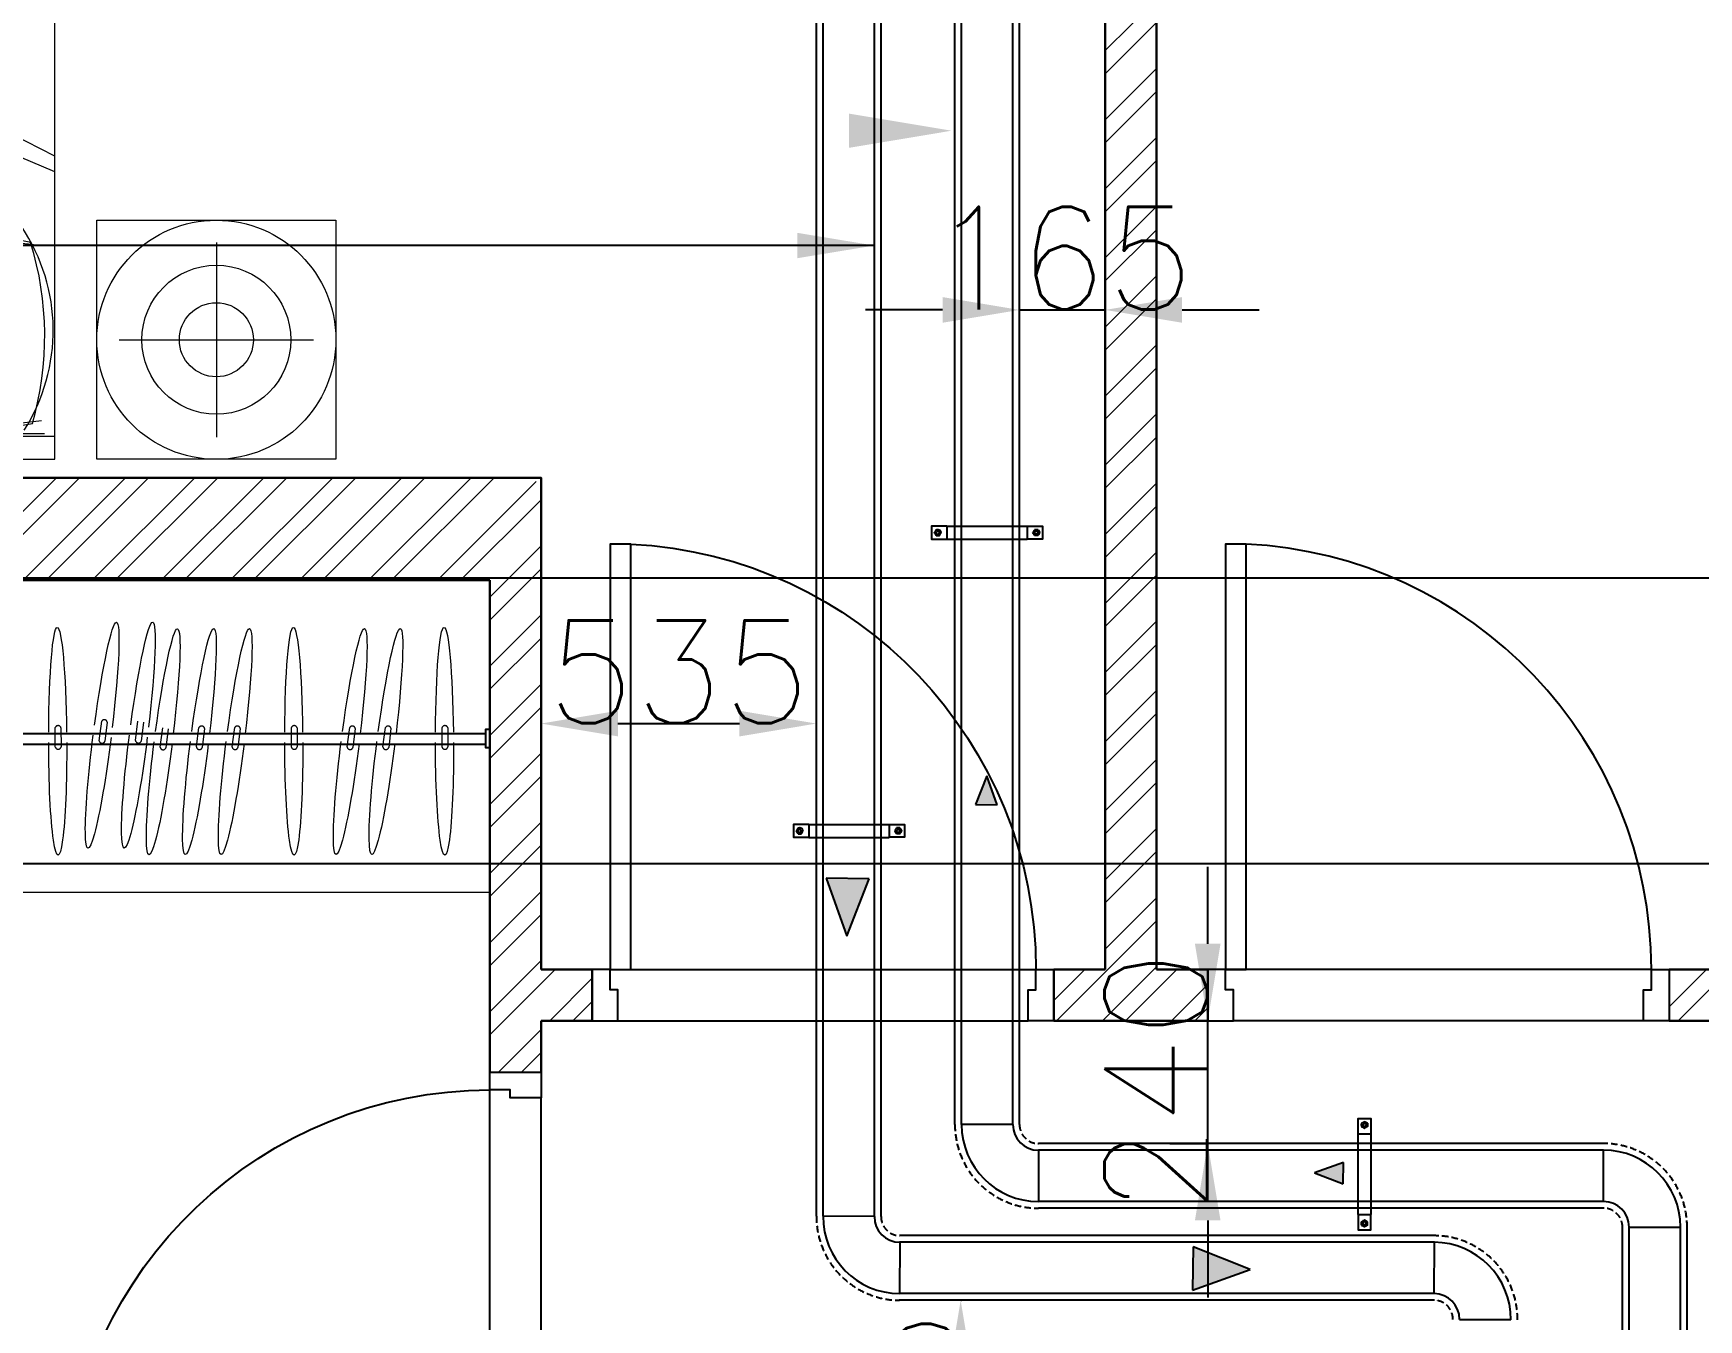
# Model space of a CAD drawing. Header units: millimetres. Extents: x -9226 to 166212, y -13 to 97274.
# Drawn here: x 32860 to 36107, y 52547 to 55055 of the extents above; entities that cross this region are included whole.
import ezdxf

# ---------------------------------------------------------------- set-up
doc = ezdxf.new("R2010")
doc.units = ezdxf.units.MM
for name, pattern in [('01-AT-PLA Floor Plans$0$DASHED', [19.05, 12.7, -6.35]), ('23491-XR-AR-2ND FLOOR PLAN$0$23491-XR-AR-2ND FLOOR PLAN$0$Hidden_3', [7.14375, 4.7625, -2.38125]), ('HIDDEN', [9.525, 6.35, -3.175])]:
    doc.linetypes.add(name, pattern=pattern)
doc.layers.get('0').update_dxf_attribs({"color": 8})
doc.layers.get('Defpoints').update_dxf_attribs({"color": 8})
for name, color, linetype in [('-EAD', 30, 'Continuous'), ('1.INS', 8, 'Continuous'), ('1.support 2', 7, 'Continuous'), ('23491-XR-AR-2ND FLOOR PLAN$0$23491-XR-AR-2ND FLOOR PLAN$0$I-JOINERY HIDDEN', 8, '23491-XR-AR-2ND FLOOR PLAN$0$23491-XR-AR-2ND FLOOR PLAN$0$Hidden_3'), ('EAD', 30, 'Continuous'), ('ETA-AC-SUPPORT', 25, 'Continuous'), ('FAD', 3, 'Continuous'), ('INCHULATION', 253, 'Continuous'), ('VCD SHE', 7, 'Continuous')]:
    doc.layers.add(name, color=color, linetype=linetype)
for name, color, linetype, lineweight in [('1.XREF', 8, 'Continuous', 9), ('23491-XR-AR-2ND FLOOR PLAN$0$23491-XR-AR-2ND FLOOR PLAN$0$23491-XR-AR-TYP-FLOOR$0$A-FURN-FREE-PLAN', 8, 'Continuous', 5), ('23491-XR-AR-2ND FLOOR PLAN$0$23491-XR-AR-2ND FLOOR PLAN$0$23491-XR-AR-TYP-FLOOR$0$A-WALL-PATT', 8, 'Continuous', 5), ('23491-XR-AR-2ND FLOOR PLAN$0$23491-XR-AR-2ND FLOOR PLAN$0$23491-XR-AR-TYP-FLOOR$0$Zone-6_30May22$0$TYP$0$2B+G+19+R Typical Floor$0$A-DOOR', 8, 'Continuous', 25), ('23491-XR-AR-2ND FLOOR PLAN$0$23491-XR-AR-2ND FLOOR PLAN$0$A-FURN-FREE-PLAN', 8, 'Continuous', 5), ('23491-XR-AR-2ND FLOOR PLAN$0$23491-XR-AR-2ND FLOOR PLAN$0$A-WALL', 8, 'Continuous', 30), ('A-ANNO-DIMS', 8, 'Continuous', 9)]:
    doc.layers.add(name, color=color, linetype=linetype, lineweight=lineweight)
doc.styles.add('ROMANS', font='isocp.shx', dxfattribs={"width": 0.8})
doc.styles.get("Standard").update_dxf_attribs({"font": 'romans.shx', "height": 200})
doc.dimstyles.new('ISO-25', dxfattribs={"dimtxt": 200, "dimasz": 150, "dimexe": 1.25, "dimexo": 0.625, "dimgap": 1, "dimtad": 1, "dimtoh": 1, "dimdec": 0, "dimrnd": 5, "dimtxsty": 'Standard', "dimcen": 2.5, "dimclrd": 256, "dimclre": 256, "dimclrt": 7, "dimadec": 0, "dimazin": 0, "dimtfac": 1, "dimtdec": 0, "dimtix": 1, "dimtmove": 2, "dimatfit": 3, "dimfxl": 1, "dimarcsym": 1})
doc.dimstyles.new('JSE', dxfattribs={"dimtxt": 50, "dimasz": 150, "dimexe": 0.18, "dimexo": 0.0625, "dimgap": 50, "dimtad": 0, "dimdec": 0, "dimrnd": 5, "dimzin": 0, "dimdsep": 46, "dimtxsty": 'ROMANS', "dimcen": 0.09, "dimclrd": 7, "dimclre": 7, "dimclrt": 7, "dimadec": 0, "dimazin": 0, "dimtfac": 1, "dimtdec": 0, "dimtofl": 0, "dimtmove": 0, "dimatfit": 3, "dimfxl": 1, "dimtolj": 1, "dimtzin": 0, "dimarcsym": 1})

# ---------------------------------------------------------------- blocks, each defined once
blk = doc.blocks.new('23491-XR-AR-2ND FLOOR PLAN$0$23491-XR-AR-2ND FLOOR PLAN$0$23491-XR-AR-TYP-FLOOR$0$ery')
at = {"color": 8}
for p, q in [((50.1732, -60.523), (50.1732, -62.5035)), ((52.002, -60.523), (52.002, -62.5035)), ((49.8357, -60.9765), (49.8357, -60.5696)), ((50.195, -60.5765), (52.002, -60.5765)), ((52.3396, -60.9765), (52.3396, -60.5696)), ((50.0392, -60.773), (49.6322, -60.773)), ((52.1361, -60.773), (52.543, -60.773)), ((50.1732, -61.1243), (52.002, -61.8966)), ((50.1732, -61.1566), (52.002, -62.0945)), ((50.3194, -61.1861), (50.6071, -61.1861)), ((50.8707, -61.1861), (50.9706, -61.1861)), ((51.7601, -61.1861), (52.002, -61.1861)), ((50.4397, -61.2369), (51.0896, -61.2369)), ((51.3214, -61.2369), (51.5131, -61.2369)), ((51.7079, -61.2369), (52.002, -61.2369)), ((50.2232, -62.5535), (51.952, -62.5535))]:
    blk.add_line(p, q, dxfattribs=at)
for points in [[(49.5857, -61.023), (49.5857, -60.523), (50.0857, -60.523), (50.0857, -61.023)], [(50.1732, -60.5707), (52.002, -60.5707), (52.002, -60.523), (50.1732, -60.523)], [(52.5896, -61.023), (52.5896, -60.523), (52.0896, -60.523), (52.0896, -61.023)], [(51.579, -63.0159), (51.579, -62.6159), (50.579, -62.6159), (50.579, -63.0159)]]:
    blk.add_lwpolyline(points, close=True, dxfattribs=at)
for centre, radius in [((49.8357, -60.773), 0.25), ((52.3396, -60.773), 0.25), ((49.8357, -60.773), 0.1558), ((52.3396, -60.773), 0.1558), ((49.8357, -60.773), 0.0774), ((52.3396, -60.773), 0.0774)]:
    blk.add_circle(centre, radius, dxfattribs=at)
for centre, radius, start, end in [((50.467, -61.9939), 1.4173, 78.5793, 100.0172), ((49.8644, -60.6148), 0.9455, 349.1351, 2.0447), ((51.6956, -61.533), 0.9609, 74.3851, 104.3191), ((50.5656, -60.7926), 0.3887, 147.51, 213.8336), ((50.8566, -60.7814), 0.6619, 163.9263, 197.1409), ((50.4413, -62.324), 1.7363, 79.0487, 97.9408), ((53.6557, -60.5857), 2.9129, 180.1063, 184.3854), ((49.2556, -60.8025), 1.5051, 359.9394, 7.5533), ((51.8197, -60.7885), 1.0355, 169.5301, 180.3869), ((51.0308, -64.5677), 3.9654, 84.3658, 93.3969), ((51.0726, -62.6805), 2.0978, 80.934, 97.4266), ((52.1368, -60.6251), 0.7375, 177.8261, 191.8211), ((50.4231, -60.794), 0.9974, 0.9919, 10.6945), ((52.1698, -60.7881), 0.7358, 165.3434, 179.2809), ((51.6753, -62.4532), 1.8585, 81.0226, 97.1964), ((50.718, -60.6316), 0.7459, 348.3689, 3.123), ((50.0422, -60.8025), 1.9129, 354.0935, 6.4707), ((51.1003, -60.785), 0.8722, 347.3175, 11.7435), ((50.9519, -60.9358), 0.5128, 159.3026, 206.5026), ((51.0581, -60.9422), 0.2189, 96.8992, 136.0421), ((50.8689, -61.0038), 0.323, 15.4018, 59.7122), ((50.5079, -60.9703), 0.21, 24.7523, 103.9192), ((50.8438, -60.9949), 0.2082, 54.1671, 153.8421), ((50.3253, -60.8812), 0.6248, 328.6542, 9.1977), ((51.4597, -60.8591), 0.0899, 114.1567, 175.8974), ((51.3912, -61.0124), 0.2374, 28.1996, 86.5061), ((51.5165, -61.1414), 0.6595, 151.0456, 184.1497), ((50.8825, -61.0743), 0.2484, 78.0413, 160.8342), ((51.3671, -61.1783), 0.3178, 83.5607, 144.2853), ((51.342, -61.2124), 0.3612, 78.4081, 122.0077), ((50.9003, -60.9391), 0.5157, 319.1339, 10.5299), ((51.6983, -61.2012), 0.345, 61.6404, 121.3345), ((50.5144, -60.8347), 0.8889, 331.605, 358.1749), ((51.7274, -61.1472), 0.2783, 61.8876, 141.8707), ((51.4584, -60.9282), 0.3969, 302.3262, 7), ((51.1919, -60.8013), 0.6649, 317.3201, 351.4624), ((52.2757, -61.3012), 0.5939, 139.9508, 146.951), ((49.2432, -70.9709), 10.046, 83.14243, 84.54762), ((50.4817, -59.7519), 1.2515, 258.1169, 268.2497), ((51.8161, -60.6296), 0.3723, 275.0174, 291.2748), ((51.97, -61.4633), 0.4925, 90.7851, 103.9629), ((52.2757, -61.3012), 0.5939, 156.2982, 173.8539), ((50.7767, -60.4995), 0.7072, 243.96, 279.3474), ((51.2758, -60.6357), 0.6293, 233.2201, 274.4972), ((51.6586, -60.6167), 0.637, 240.9467, 275.467), ((51.952, -62.5035), 0.05, 270, 0)]:
    blk.add_arc(centre, radius, start, end, dxfattribs=at)
at = {"color": 8, "linetype": 'ByBlock'}
blk.add_arc((50.2232, -62.5035), 0.05, 180, 270, dxfattribs=at)
blk = doc.blocks.new('*U517')
at = {"layer": '23491-XR-AR-2ND FLOOR PLAN$0$23491-XR-AR-2ND FLOOR PLAN$0$23491-XR-AR-TYP-FLOOR$0$Zone-6_30May22$0$TYP$0$2B+G+19+R Typical Floor$0$A-DOOR', "color": 8}
for p, q in [((0.865, 0), (0.035, 0)), ((0.85, -0.1), (0.05, -0.1))]:
    blk.add_line(p, q, dxfattribs=at)
blk.add_lwpolyline([(0.825, 0), (0.825, 0.829), (0.865, 0.829), (0.865, 0)], close=True, dxfattribs=at)
for points in [[(0.035, 0), (0, 0), (0, -0.1), (0.05, -0.1), (0.05, -0.04), (0.035, -0.04), (0.035, 0)], [(0.865, 0), (0.9, 0), (0.9, -0.1), (0.85, -0.1), (0.85, -0.04), (0.865, -0.04), (0.865, 0)]]:
    blk.add_lwpolyline(points, dxfattribs=at)
blk.add_arc((0.865, 0), 0.83, 92.7623, 180, dxfattribs=at)
blk = doc.blocks.new('*U520')
at = {"layer": '23491-XR-AR-2ND FLOOR PLAN$0$23491-XR-AR-2ND FLOOR PLAN$0$I-JOINERY HIDDEN', "color": 8, "linetype": 'ByBlock', "ltscale": 5, "extrusion": (-5.56122e-21, -2.50539e-08, 1), "elevation": 0}
blk.add_lwpolyline([(-79.2, 18.4), (-71.6, 18.4), (-71.6, -18.4), (-79.2, -18.4)], close=True, dxfattribs=at)
for points in [[(1913.3, 11), (-71.6, 11)], [(-71.6, -9), (1913.3, -9)]]:
    blk.add_lwpolyline(points, dxfattribs=at)
at = {"layer": '23491-XR-AR-2ND FLOOR PLAN$0$23491-XR-AR-2ND FLOOR PLAN$0$I-JOINERY HIDDEN', "color": 8, "linetype": 'ByBlock', "ltscale": 5, "extrusion": (-5.56122e-21, -2.50539e-08, 1)}
blk.add_lwpolyline([(1913.3, 18.4), (1920.8, 18.4), (1920.8, -18.4), (1913.3, -18.4)], close=True, dxfattribs=at)
blk = doc.blocks.new('*U519')
at = {"layer": '23491-XR-AR-2ND FLOOR PLAN$0$23491-XR-AR-2ND FLOOR PLAN$0$23491-XR-AR-TYP-FLOOR$0$Zone-6_30May22$0$TYP$0$2B+G+19+R Typical Floor$0$A-DOOR', "color": 8}
for p, q in [((0.865, 0), (0.035, 0)), ((0.85, -0.1), (0.05, -0.1))]:
    blk.add_line(p, q, dxfattribs=at)
blk.add_lwpolyline([(0.075, 0), (0.075, 0.829), (0.035, 0.829), (0.035, 0)], close=True, dxfattribs=at)
for points in [[(0.035, 0), (0, 0), (0, -0.1), (0.05, -0.1), (0.05, -0.04), (0.035, -0.04), (0.035, 0)], [(0.865, 0), (0.9, 0), (0.9, -0.1), (0.85, -0.1), (0.85, -0.04), (0.865, -0.04), (0.865, 0)]]:
    blk.add_lwpolyline(points, dxfattribs=at)
blk.add_arc((0.035, 0), 0.83, 360, 87.2377, dxfattribs=at)
blk = doc.blocks.new('23491-XR-AR-2ND FLOOR PLAN')
at = {"layer": '23491-XR-AR-2ND FLOOR PLAN$0$23491-XR-AR-2ND FLOOR PLAN$0$23491-XR-AR-TYP-FLOOR$0$A-WALL-PATT'}
h = blk.add_hatch(dxfattribs=at)
h.set_pattern_fill('ANSI32', color=8, scale=10)
h.paths.add_polyline_path([(34850, 53130), (34850, 53230), (34950, 53230), (34950, 55880), (35050, 55880), (35050, 53230), (35150, 53230), (35150, 53130)])
h = blk.add_hatch(dxfattribs=at)
h.set_pattern_fill('ANSI32', color=8, scale=10)
h.paths.add_polyline_path([(30499.3, 53988.5), (30499.3, 54188.5), (33750, 54188.5), (33850, 54180), (33850, 53230), (33950, 53230), (33950, 53130), (33850, 53130), (33850, 53030), (33750, 53030), (33750, 53988.5)])
h = blk.add_hatch(dxfattribs=at)
h.set_pattern_fill('ANSI32', color=8, scale=10)
h.paths.add_polyline_path([(37150, 53230), (36050, 53230), (36050, 53130), (37150, 53130)])
at = {"layer": '23491-XR-AR-2ND FLOOR PLAN$0$23491-XR-AR-2ND FLOOR PLAN$0$23491-XR-AR-TYP-FLOOR$0$A-FURN-FREE-PLAN', "color": 8}
blk.add_line((33750, 53380), (31750, 53380), dxfattribs=at)
at = {"layer": '23491-XR-AR-2ND FLOOR PLAN$0$23491-XR-AR-2ND FLOOR PLAN$0$A-FURN-FREE-PLAN', "color": 8}
for p, q in [((32988.5, 53675.8, 0), (32993.4, 53713.6, 0)), ((33004.2, 53711.8, 0), (32999.7, 53674.8, 0)), ((33059.2, 53676.2, 0), (33064.1, 53714, 0)), ((33075, 53712.2, 0), (33070.5, 53675.2, 0)), ((32902.9, 53663.4, 0), (32902.9, 53701.5, 0)), ((32913.9, 53701.1, 0), (32914.2, 53663.8, 0)), ((33107.5, 53663.2, 0), (33112.4, 53701, 0)), ((33123.2, 53699.1, 0), (33118.7, 53662.2, 0)), ((33178.2, 53663.6, 0), (33183.1, 53701.4, 0)), ((33194, 53699.5, 0), (33189.4, 53662.6, 0)), ((33247.9, 53663.6, 0), (33252.8, 53701.4, 0)), ((33263.7, 53699.5, 0), (33259.1, 53662.5, 0)), ((33363.3, 53663.4, 0), (33363.3, 53701.5, 0)), ((33374.3, 53701.1, 0), (33374.5, 53663.8, 0)), ((33472.1, 53663.6, 0), (33477, 53701.4, 0)), ((33487.8, 53699.5, 0), (33483.3, 53662.6, 0)), ((33541.8, 53663.6, 0), (33546.7, 53701.4, 0)), ((33557.5, 53699.5, 0), (33553, 53662.5, 0)), ((33657.2, 53663.4, 0), (33657.2, 53701.5, 0)), ((33668.1, 53701.1, 0), (33668.4, 53663.8, 0))]:
    blk.add_line(p, q, dxfattribs=at)
at = {"layer": '23491-XR-AR-2ND FLOOR PLAN$0$23491-XR-AR-2ND FLOOR PLAN$0$A-FURN-FREE-PLAN', "color": 8, "linetype": '23491-XR-AR-2ND FLOOR PLAN$0$23491-XR-AR-2ND FLOOR PLAN$0$Hidden_3', "ltscale": 10}
for centre, radius, start, end in [((32998.5, 53710.9, 0), 5.8, 8.9275, 151.7974), ((32908.4, 53699.4, 0), 5.8, 16.3119, 159.1817), ((33188.2, 53698.6, 0), 5.8, 8.9275, 151.7974), ((33257.9, 53698.6, 0), 5.8, 8.9275, 151.7974), ((33368.7, 53699.4, 0), 5.8, 16.3119, 159.1817), ((33482.1, 53698.6, 0), 5.8, 8.9275, 151.7974), ((33551.8, 53698.6, 0), 5.8, 8.9275, 151.7974), ((33662.6, 53699.4, 0), 5.8, 16.3119, 159.1817), ((32908.5, 53664.9), 5.78, 194.7662, 349.4188), ((32994.2, 53676.6), 5.78, 187.3818, 342.0344), ((33065, 53677), 5.78, 187.3818, 342.0344), ((33113.2, 53663.9), 5.78, 187.3818, 342.0344), ((33183.9, 53664.3), 5.78, 187.3818, 342.0344), ((33253.6, 53664.3), 5.78, 187.3818, 342.0344), ((33368.9, 53664.9), 5.78, 194.7662, 349.4188), ((33477.8, 53664.3), 5.78, 187.3818, 342.0344), ((33547.5, 53664.3), 5.78, 187.3818, 342.0344), ((33662.7, 53664.9), 5.78, 194.7662, 349.4188)]:
    blk.add_arc(centre, radius, start, end, dxfattribs=at)
at = {"layer": '23491-XR-AR-2ND FLOOR PLAN$0$23491-XR-AR-2ND FLOOR PLAN$0$A-FURN-FREE-PLAN', "color": 8, "lineweight": 0, "ltscale": 10, "extrusion": (1.18861e-10, 1.29042e-09, -1)}
for centre, major_axis, ratio, start_param, end_param in [((32993.2, 53676.2), (-29.1, -230.4, 0), 0.075611, 1.691856, 4.591299), ((33063.9, 53676.6), (-29.1, -230.4, 0), 0.075611, 1.691856, 4.591299), ((33112.2, 53663.5), (-29.1, -230.4, 0), 0.075611, 1.691856, 4.591299), ((33182.9, 53663.9), (-29.1, -230.4, 0), 0.075611, 1.691856, 4.591299), ((33252.6, 53663.9), (-29.1, -230.4, 0), 0.075611, 1.691856, 4.591299), ((33476.8, 53663.9), (-29.1, -230.4, 0), 0.075611, 1.691856, 4.591299), ((33546.5, 53663.9), (-29.1, -230.4, 0), 0.075611, 1.691856, 4.591299), ((32993.2, 53676.2), (-26.5, -210.1, 0), 0.082947, 4.674333, 7.892004), ((33063.9, 53676.6), (-26.5, -210.1, 0), 0.082947, 4.674333, 7.892004), ((33112.2, 53663.5), (-26.5, -210.1, 0), 0.082947, 4.674333, 7.892004), ((33182.9, 53663.9), (-26.5, -210.1, 0), 0.082947, 4.674333, 7.892004), ((33252.6, 53663.9), (-26.5, -210.1, 0), 0.082947, 4.674333, 7.892004), ((33476.8, 53663.9), (-26.5, -210.1, 0), 0.082947, 4.674333, 7.892004), ((33546.5, 53663.9), (-26.5, -210.1, 0), 0.082947, 4.674333, 7.892004)]:
    blk.add_ellipse(centre, major_axis=major_axis, ratio=ratio, start_param=start_param, end_param=end_param, dxfattribs=at)
at = {"layer": '23491-XR-AR-2ND FLOOR PLAN$0$23491-XR-AR-2ND FLOOR PLAN$0$A-FURN-FREE-PLAN', "color": 8, "lineweight": 0, "ltscale": 10, "extrusion": (-4.79752e-11, 1.29499e-09, -1)}
for centre, major_axis, ratio, start_param, end_param in [((32907.6, 53664.3), (0.8, -232.3, 0), 0.075611, 1.691856, 4.591299), ((33367.9, 53664.3), (0.8, -232.3, 0), 0.075611, 1.691856, 4.591299), ((33661.8, 53664.3), (0.8, -232.3, 0), 0.075611, 1.691856, 4.591299), ((32907.6, 53664.3), (0.7, -211.8, 0), 0.082947, 4.674333, 7.892004), ((33367.9, 53664.3), (0.7, -211.8, 0), 0.082947, 4.674333, 7.892004), ((33661.8, 53664.3), (0.7, -211.8, 0), 0.082947, 4.674333, 7.892004)]:
    blk.add_ellipse(centre, major_axis=major_axis, ratio=ratio, start_param=start_param, end_param=end_param, dxfattribs=at)
at = {"layer": '23491-XR-AR-2ND FLOOR PLAN$0$23491-XR-AR-2ND FLOOR PLAN$0$A-WALL', "color": 8}
for p, q in [((34950, 53230), (34950, 55880)), ((35050, 53230), (35050, 55880)), ((30499.3, 53988.5), (33750, 53988.5)), ((33750, 53988.5), (33750, 53030)), ((33850, 53230), (33950, 53230)), ((33950, 53230), (33950, 53130)), ((34850, 53230), (34950, 53230)), ((34850, 53230), (34850, 53130)), ((36050, 53230), (37150, 53230)), ((33850, 53130), (33950, 53130)), ((33850, 53030), (33850, 53130)), ((34850, 53130), (35150, 53130)), ((36050, 53130), (36250, 53130))]:
    blk.add_line(p, q, dxfattribs=at)
for points in [[(33850, 53230), (33850, 54188.5), (30499.3, 54188.5)], [(35050, 53230), (35150, 53230), (35150, 53130)]]:
    blk.add_lwpolyline(points, dxfattribs=at)
at = {"layer": '23491-XR-AR-2ND FLOOR PLAN$0$23491-XR-AR-2ND FLOOR PLAN$0$23491-XR-AR-TYP-FLOOR$0$A-FURN-FREE-PLAN', "color": 8, "xscale": 932.1293139154335, "yscale": 932.1293139154335, "zscale": 932.1293139154335, "rotation": 180.0004503217247}
blk.add_blockref('23491-XR-AR-2ND FLOOR PLAN$0$23491-XR-AR-2ND FLOOR PLAN$0$23491-XR-AR-TYP-FLOOR$0$ery', (79670.7, -2190.6, 0), dxfattribs=at)
at = {"layer": '23491-XR-AR-2ND FLOOR PLAN$0$23491-XR-AR-2ND FLOOR PLAN$0$23491-XR-AR-TYP-FLOOR$0$Zone-6_30May22$0$TYP$0$2B+G+19+R Typical Floor$0$A-DOOR', "color": 8, "yscale": 1000.000000000021, "zscale": 1000.000000000021}
for name, p, xscale in [('*U517', (34850, 53230, 0), -1000.000000000021), ('*U519', (35150, 53230, 0), 1000.000000000021)]:
    blk.add_blockref(name, p, dxfattribs=dict(at, xscale=xscale))
at = {"layer": '23491-XR-AR-2ND FLOOR PLAN$0$23491-XR-AR-2ND FLOOR PLAN$0$23491-XR-AR-TYP-FLOOR$0$Zone-6_30May22$0$TYP$0$2B+G+19+R Typical Floor$0$A-DOOR', "color": 8, "xscale": -1000.000000000026, "yscale": 1000.000000000026, "zscale": 1000.000000000021, "rotation": 90}
blk.add_blockref('*U517', (33750, 53030, 0), dxfattribs=at)
at = {"layer": '23491-XR-AR-2ND FLOOR PLAN$0$23491-XR-AR-2ND FLOOR PLAN$0$A-FURN-FREE-PLAN', "color": 8, "ltscale": 10, "rotation": 180}
blk.add_blockref('*U520', (33670.8, 53680), dxfattribs=at)
blk = doc.blocks.new('XREF')
at = {"layer": 'A-ANNO-DIMS', "color": 8}
blk.add_blockref('23491-XR-AR-2ND FLOOR PLAN', (0, 0), dxfattribs=at)
blk = doc.blocks.new('HVAC-VOL-SPD-S01-M-01-0400 R-01$0$HVAC-VOL-SPD-S01-M-01-0400 R-01$0$A$C2F9C6816')
blk.add_hatch(color=256).paths.add_polyline_path([(-198.8, -78.6), (-398.8, -153.6), (-198.8, -228.6)])
for p, q in [((-198.8, -78.6), (-398.8, -153.6)), ((-198.8, -228.6), (-198.8, -78.6)), ((-398.8, -153.6), (-198.8, -228.6))]:
    blk.add_line(p, q)
blk = doc.blocks.new('t')
at = {"layer": 'ETA-AC-SUPPORT', "color": 7, "linetype": 'HIDDEN', "ltscale": 0.3, "extrusion": (2.40653e-07, 5.25136e-08, 1)}
for p, q in [((4429.3, -9484.4, 0), (4379.3, -9484.4, 0)), ((4392.9, -9513, 0), (4404.3, -9506.4, 0)), ((4392.9, -9526.2, 0), (4392.9, -9513, 0)), ((4392.9, -9526.2, 0), (4404.3, -9532.9, 0)), ((4415.8, -9513, 0), (4404.3, -9506.4, 0)), ((4415.8, -9526.2, 0), (4404.3, -9532.9, 0)), ((4415.8, -9526.2, 0), (4415.8, -9513, 0))]:
    blk.add_line(p, q, dxfattribs=at)
at = {"layer": 'ETA-AC-SUPPORT', "color": 7, "linetype": 'Continuous', "ltscale": 0.3, "extrusion": (2.40653e-07, 5.25136e-08, 1), "elevation": 0}
blk.add_lwpolyline([(4429.3, -9484.4), (4429.3, -9543.9), (4379.3, -9543.9), (4379.3, -9484.4)], dxfattribs=at)
at = {"layer": 'ETA-AC-SUPPORT', "color": 7, "linetype": 'HIDDEN', "ltscale": 0.3, "extrusion": (2.40653e-07, 5.25136e-08, 1)}
for radius in [11.5, 6]:
    blk.add_circle((4404.3, -9519.6, 0), radius, dxfattribs=at)
blk = doc.blocks.new('*U554')
at = {"layer": 'ETA-AC-SUPPORT', "color": 7, "linetype": 'Continuous', "ltscale": 0.3, "extrusion": (2.40653e-07, 5.25136e-08, 1)}
for p, q in [((4404.3, -9357.5, 0), (4404.3, -9514.1, 0)), ((4429.3, -9357.5, 0), (4429.3, -9514.1, 0))]:
    blk.add_line(p, q, dxfattribs=at)
at = {"color": 7, "linetype": 'Continuous', "xscale": -0.5, "yscale": 0.5, "zscale": 0.5, "rotation": 180}
blk.add_blockref('t', (2214.7, -14099.7, 0), dxfattribs=at)
at = {"color": 7, "linetype": 'Continuous', "xscale": 0.5, "yscale": 0.5, "zscale": 0.5}
blk.add_blockref('t', (2214.7, -4771.9, 0), dxfattribs=at)
blk = doc.blocks.new('*D365')
at = {"layer": 'Defpoints', "color": 0, "transparency": 16777216}
for p in [(35075.4, 53130), (35150, 53130), (35075.4, 52890.6, 0)]:
    blk.add_point(p, dxfattribs=at)
at = {"layer": 'VCD SHE', "lineweight": -2, "transparency": 16777216}
for p, q in [((35150, 53280), (35150, 53430)), ((35076, 53130), (35151.2, 53130)), ((35150, 52890.6), (35150, 53130)), ((35076, 52890.6), (35151.2, 52890.6)), ((35150, 52740.6), (35150, 52590.6))]:
    blk.add_line(p, q, dxfattribs=at)
at = {"layer": 'VCD SHE', "transparency": 16777216}
for points in [[(35125, 53280), (35175, 53280), (35150, 53130)], [(35125, 52740.6), (35175, 52740.6), (35150, 52890.6)]]:
    blk.add_solid(points, dxfattribs=at)
at = {"layer": 'VCD SHE', "color": 7, "transparency": 16777216, "insert": (35049, 53010.3), "char_height": 200, "attachment_point": 5, "rotation": 90}
blk.add_mtext('240', dxfattribs=at)
blk = doc.blocks.new('*D366')
at = {"layer": 'Defpoints', "color": 0, "transparency": 16777216}
for p in [(34668.3, 52585.1, 0), (34668.3, 52585.1), (34668.3, 52030)]:
    blk.add_point(p, dxfattribs=at)
at = {"layer": 'VCD SHE', "lineweight": -2, "transparency": 16777216}
for p, q in [((34669, 52585.1), (34669.6, 52585.1)), ((34668.3, 52180), (34668.3, 52435.1)), ((34669, 52030), (34669.6, 52030))]:
    blk.add_line(p, q, dxfattribs=at)
at = {"layer": 'VCD SHE', "transparency": 16777216}
for points in [[(34643.3, 52435.1), (34693.3, 52435.1), (34668.3, 52585.1)], [(34643.3, 52180), (34693.3, 52180), (34668.3, 52030)]]:
    blk.add_solid(points, dxfattribs=at)
at = {"layer": 'VCD SHE', "color": 7, "transparency": 16777216, "insert": (34567.3, 52307.6), "char_height": 200, "attachment_point": 5, "rotation": 90}
blk.add_mtext('555', dxfattribs=at)
blk = doc.blocks.new('*D367')
at = {"layer": 'Defpoints', "color": 0, "transparency": 16777216}
for p in [(33850, 53709.2), (34387, 53709.2, 0), (34387, 53709.2)]:
    blk.add_point(p, dxfattribs=at)
at = {"layer": 'VCD SHE', "lineweight": -2, "transparency": 16777216}
for p, q in [((34387, 53709.8), (34387, 53710.5)), ((33850, 53708.6), (33850, 53708)), ((34000, 53709.2), (34237, 53709.2))]:
    blk.add_line(p, q, dxfattribs=at)
at = {"layer": 'VCD SHE', "transparency": 16777216}
for points in [[(34000, 53734.2), (34000, 53684.2), (33850, 53709.2)], [(34237, 53734.2), (34237, 53684.2), (34387, 53709.2)]]:
    blk.add_solid(points, dxfattribs=at)
at = {"layer": 'VCD SHE', "color": 7, "transparency": 16777216, "insert": (34118.5, 53810.2), "char_height": 200, "attachment_point": 5}
blk.add_mtext('535', dxfattribs=at)
blk = doc.blocks.new('*D368')
at = {"layer": 'Defpoints', "color": 0, "transparency": 16777216}
for p in [(34950, 54515.5), (34783, 54478, 0), (34950, 54478)]:
    blk.add_point(p, dxfattribs=at)
at = {"layer": 'VCD SHE', "lineweight": -2, "transparency": 16777216}
for p, q in [((34633, 54515.5), (34483, 54515.5)), ((34783, 54478.6), (34783, 54516.7)), ((34783, 54515.5), (34950, 54515.5)), ((34950, 54478.6), (34950, 54516.7)), ((35100, 54515.5), (35250, 54515.5))]:
    blk.add_line(p, q, dxfattribs=at)
at = {"layer": 'VCD SHE', "transparency": 16777216}
for points in [[(34633, 54540.5), (34633, 54490.5), (34783, 54515.5)], [(35100, 54540.5), (35100, 54490.5), (34950, 54515.5)]]:
    blk.add_solid(points, dxfattribs=at)
at = {"layer": 'VCD SHE', "color": 7, "transparency": 16777216, "insert": (34866.5, 54616.5), "char_height": 200, "attachment_point": 5}
blk.add_mtext('165', dxfattribs=at)

msp = doc.modelspace()

# ---------------------------------------------------------------- block references
at = {"layer": '1.XREF'}
msp.add_blockref('XREF', (0, 0), dxfattribs=at)

# ---------------------------------------------------------------- next in the draw order: linework, layer by layer
at = {"layer": '1.INS', "elevation": 0}
for points in [[(34387, 52749.3), (34387.1, 56309.9)], [(34513, 52748.4), (34513.1, 56309)], [(34657, 52927.6), (34657, 56028.4)], [(34783, 52927.6), (34783, 56028.4)], [(35921.8, 52890.6), (34820, 52890.6)], [(35921.8, 52764.6), (34820, 52764.6)], [(35592, 52711.1), (34549.1, 52711.1)], [(35958.8, 51861), (35958.8, 52727.6)], [(36084.8, 51861), (36084.8, 52727.6)], [(35591.4, 52585.1), (34548.6, 52585.1)]]:
    msp.add_lwpolyline(points, dxfattribs=at)
at = {"layer": '1.INS', "color": 7}
msp.add_lwpolyline([(36536.8, 51692.7), (36536.8, 53435.6), (27375, 53435.6)], dxfattribs=at)
msp.add_solid([(34450.5, 54898.1), (34650.5, 54864.8), (34450.5, 54831.4)], dxfattribs=at)
at = {"layer": 'EAD', "elevation": 0}
for points in [[(34400, 52749.3), (34400.1, 56309.9)], [(34500, 52748.4), (34500.1, 56309)], [(35592, 52698.1), (34549.1, 52698.1)], [(35591.4, 52598.1), (34548.6, 52598.1)]]:
    msp.add_lwpolyline(points, dxfattribs=at)
at = {"layer": 'EAD', "extrusion": (-6.03052e-07, -3.51922e-05, 1), "elevation": -1.9}
for points in [[(34500, 52748.4), (34400, 52749)], [(34549.7, 52698.1), (34549.1, 52598.1)]]:
    msp.add_lwpolyline(points, dxfattribs=at)
at = {"layer": 'EAD', "extrusion": (6.03052e-07, 3.51922e-05, 1), "elevation": 1.9}
for points in [[(35591.4, 52598.1), (35592, 52698.1)], [(35641.1, 52547.8), (35741.1, 52547.3)]]:
    msp.add_lwpolyline(points, dxfattribs=at)
at = {"layer": 'EAD', "extrusion": (-6.03052e-07, -3.51922e-05, 1)}
for radius in [150, 50]:
    msp.add_arc((34550, 52748.1, -1.9), radius, 179.6728, 269.6728, dxfattribs=at)
at = {"layer": 'EAD', "extrusion": (6.03052e-07, 3.51922e-05, 1)}
for radius in [150, 50]:
    msp.add_arc((35591.1, 52548.1, 1.9), radius, 359.6728, 89.6728, dxfattribs=at)
at = {"layer": 'FAD', "elevation": 0}
for points in [[(34670, 52927.6), (34670, 56028.4)], [(34770, 52927.6), (34770, 56028.4)], [(35921.8, 52877.6), (34820, 52877.6)], [(35921.8, 52777.6), (34820, 52777.6)], [(35971.8, 51861), (35971.8, 52727.6)], [(36071.8, 51861), (36071.8, 52727.6)]]:
    msp.add_lwpolyline(points, dxfattribs=at)
at = {"layer": 'FAD', "extrusion": (-4.02055e-07, -3.5195e-05, 1), "elevation": -1.9}
for points in [[(34770, 52927.6), (34670, 52927.6)], [(34820, 52877.6), (34820, 52777.6)]]:
    msp.add_lwpolyline(points, dxfattribs=at)
at = {"layer": 'FAD', "extrusion": (4.02055e-07, 3.5195e-05, 1), "elevation": 1.8}
for points in [[(35921.8, 52777.6), (35921.8, 52877.6)], [(35971.8, 52727.6), (36071.8, 52727.6)]]:
    msp.add_lwpolyline(points, dxfattribs=at)
at = {"layer": 'FAD', "extrusion": (-4.02055e-07, -3.5195e-05, 1)}
for radius in [150, 50]:
    msp.add_arc((34820, 52927.6, -1.9), radius, 180, 270, dxfattribs=at)
at = {"layer": 'FAD', "extrusion": (4.02055e-07, 3.5195e-05, 1)}
for radius in [150, 50]:
    msp.add_arc((35921.8, 52727.6, 1.8), radius, 360, 90, dxfattribs=at)
at = {"layer": 'INCHULATION', "linetype": '01-AT-PLA Floor Plans$0$DASHED', "extrusion": (-4.02055e-07, -3.5195e-05, 1)}
for radius in [163, 37]:
    msp.add_arc((34820, 52927.6, -1.9), radius, 180, 270, dxfattribs=at)
at = {"layer": 'INCHULATION', "linetype": '01-AT-PLA Floor Plans$0$DASHED', "extrusion": (4.02055e-07, 3.5195e-05, 1)}
for radius in [163, 37]:
    msp.add_arc((35921.8, 52727.6, 1.8), radius, 360, 90, dxfattribs=at)
at = {"layer": 'INCHULATION', "linetype": '01-AT-PLA Floor Plans$0$DASHED', "extrusion": (-6.03052e-07, -3.51922e-05, 1)}
for radius in [163, 37]:
    msp.add_arc((34550, 52748.1, -1.9), radius, 179.6728, 269.6728, dxfattribs=at)
at = {"layer": 'INCHULATION', "linetype": '01-AT-PLA Floor Plans$0$DASHED', "extrusion": (6.03052e-07, 3.51922e-05, 1)}
for radius in [163, 37]:
    msp.add_arc((35591.1, 52548.1, 1.9), radius, 359.6728, 89.6728, dxfattribs=at)

# ---------------------------------------------------------------- next in the draw order: block references
at = {"layer": '-EAD', "extrusion": (-6.16134e-06, -3.46539e-05, 1), "xscale": 0.5613210269334029, "yscale": 0.5613210269334029, "zscale": 0.5613210269334029, "rotation": 89.10749125398034}
msp.add_blockref('HVAC-VOL-SPD-S01-M-01-0400 R-01$0$HVAC-VOL-SPD-S01-M-01-0400 R-01$0$A$C2F9C6816', (34650.7, 55136.4, 46640455.9), dxfattribs=at)
at = {"layer": '-EAD', "extrusion": (3.46539e-05, -6.16134e-06, 1), "xscale": 0.5613210269334018, "yscale": 0.5613210269334018, "zscale": 0.5613210269334018, "rotation": 179.1074912662139}
msp.add_blockref('HVAC-VOL-SPD-S01-M-01-0400 R-01$0$HVAC-VOL-SPD-S01-M-01-0400 R-01$0$A$C2F9C6816', (33391.6, 52849.9, 46640458.9), dxfattribs=at)
at = {"layer": '1.support 2', "linetype": 'ByBlock', "extrusion": (-3.5195e-05, -4.02055e-07, 1), "xscale": 1.001591528757322, "yscale": 1.001591528757322, "zscale": 1.001591528757322, "rotation": 89.99999999918921}
for p in [(25269, 49657.5, -1.2), (24999.7, 49076.1, -1.2)]:
    msp.add_blockref('*U554', p, dxfattribs=at)
at = {"layer": '1.support 2', "linetype": 'ByBlock', "extrusion": (4.02055e-07, -3.5195e-05, 1), "xscale": 1.001591528757322, "yscale": 1.001591528757322, "zscale": 1.001591528757322, "rotation": 180}
msp.add_blockref('*U554', (39879.7, 43380.1, -1.8), dxfattribs=at)
at = {"layer": 'FAD', "color": 3, "extrusion": (6.16134e-06, 3.46539e-05, 1), "xscale": 0.2806605134667013, "yscale": 0.2806605134667013, "zscale": 0.2806605134667013, "rotation": 269.1074912539804}
msp.add_blockref('HVAC-VOL-SPD-S01-M-01-0400 R-01$0$HVAC-VOL-SPD-S01-M-01-0400 R-01$0$A$C2F9C6816', (34760.7, 53494.7, 2.1), dxfattribs=at)
at = {"layer": 'FAD', "color": 3, "extrusion": (-3.46539e-05, 6.16134e-06, 1), "xscale": 0.2806605134667013, "yscale": 0.2806605134667013, "zscale": 0.2806605134667013, "rotation": 359.1074912662138}
msp.add_blockref('HVAC-VOL-SPD-S01-M-01-0400 R-01$0$HVAC-VOL-SPD-S01-M-01-0400 R-01$0$A$C2F9C6816', (35470.9, 52875.1, -0.9), dxfattribs=at)

# ---------------------------------------------------------------- next in the draw order: dimensions: what is measured, and where the dimension line sits
at = {"layer": 'VCD SHE'}
for base, p1, p2, picture, middle in [((34950, 54515.5), (34783, 54478, 0), (34950, 54478), '*D368', (34866.5, 54616.5)), ((34387, 53709.2), (33850, 53709.2), (34387, 53709.2, 0), '*D367', (34118.5, 53810.2))]:
    dim = msp.add_linear_dim(base=base, p1=p1, p2=p2, dimstyle='ISO-25', dxfattribs=at)
    dim.commit()
    dim.dimension.update_dxf_attribs({"geometry": picture, "text_midpoint": middle})
for base, p1, p2, picture, middle in [((35150, 53130), (35075.4, 52890.6, 0), (35075.4, 53130), '*D365', (35049, 53010.3)), ((34668.3, 52585.1), (34668.3, 52030), (34668.3, 52585.1, 0), '*D366', (34567.3, 52307.6))]:
    dim = msp.add_linear_dim(base=base, p1=p1, p2=p2, angle=90, dimstyle='ISO-25', dxfattribs=at)
    dim.commit()
    dim.dimension.update_dxf_attribs({"geometry": picture, "text_midpoint": middle})

# ---------------------------------------------------------------- next in the draw order: leaders
at = {"layer": '1.INS'}
msp.add_leader([(38976.7, 51788.3), (38976.7, 53992.8), (30399.9, 53992.8)], dimstyle='JSE', override={"dimgap": 50, "dimtad": 0}, dxfattribs=at)
at = {"layer": 'VCD SHE'}
msp.add_leader([(34500, 54641, 0), (27150, 54641, 0)], dimstyle='JSE', override={"dimgap": 50, "dimtad": 0}, dxfattribs=at)

doc.saveas('drawing.dxf')
